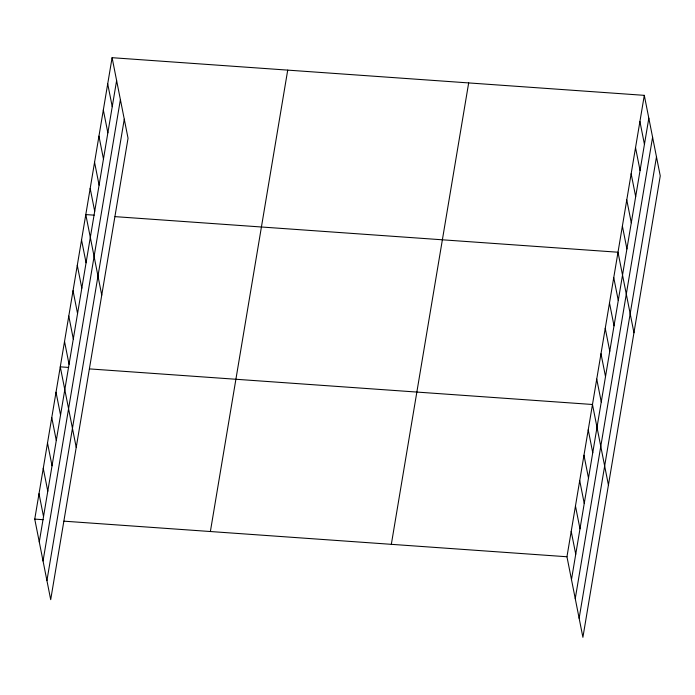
<?xml version="1.0" encoding="UTF-8"?>
<svg xmlns="http://www.w3.org/2000/svg" width="695" height="695" viewBox="0 0 695 695"><rect width="100%" height="100%" fill="white"/><g stroke="black" fill="none" stroke-linecap="round" stroke-linejoin="round"><path stroke-width="1.04" d="M112.095 57.694L128.045 138.244L50.7 599.655L34.75 519.104L112.095 57.694L644.3 95.345L660.25 175.896L582.905 637.306L566.955 556.756L644.3 95.345M39.276 541.952L116.621 80.542M43.047 560.995L120.391 99.585M46.93 580.612L124.275 119.201M210.376 531.527L287.721 70.117M391.328 544.333L468.673 82.922M571.481 579.604L648.826 118.193M575.251 598.647L652.596 137.236M579.135 618.263L656.48 156.862M94.164 215.163L85.798 214.573L101.748 295.123M115.066 216.64L618.003 252.224L633.953 332.775M68.64 367.429L60.274 366.838L76.224 447.389M89.542 368.906L592.479 404.49L608.429 485.041M34.75 519.104L43.116 519.695M64.018 521.172L566.955 556.756M639.921 121.495L644.439 144.343M635.534 147.644L640.06 170.492M631.156 173.785L635.673 196.633M626.768 199.934L631.295 222.782M622.39 226.084L626.907 248.932M613.746 277.6L618.272 300.457M609.498 302.977L614.024 325.833M605.241 328.361L609.767 351.21M600.993 353.738L605.51 376.586M596.736 379.114L601.262 401.962M588.231 429.866L592.748 452.714M583.974 455.242L588.5 478.099M579.717 480.627L584.243 503.475M575.469 506.003L579.986 528.852M571.212 531.38L575.738 554.228M107.708 83.843L112.234 106.691M103.329 109.984L107.855 132.832M98.942 136.133L103.468 158.981M94.563 162.283L99.09 185.131M90.176 188.423L94.702 211.271M81.541 239.949L86.067 262.797M77.293 265.325L81.81 288.173M73.036 290.701L77.562 313.558M68.779 316.077L73.305 338.934M64.531 341.462L69.048 364.31M56.017 392.215L60.543 415.063M51.769 417.591L56.286 440.439M47.512 442.967L52.038 465.815M43.255 468.343L47.781 491.2M39.007 493.719L43.524 516.576"/></g></svg>
